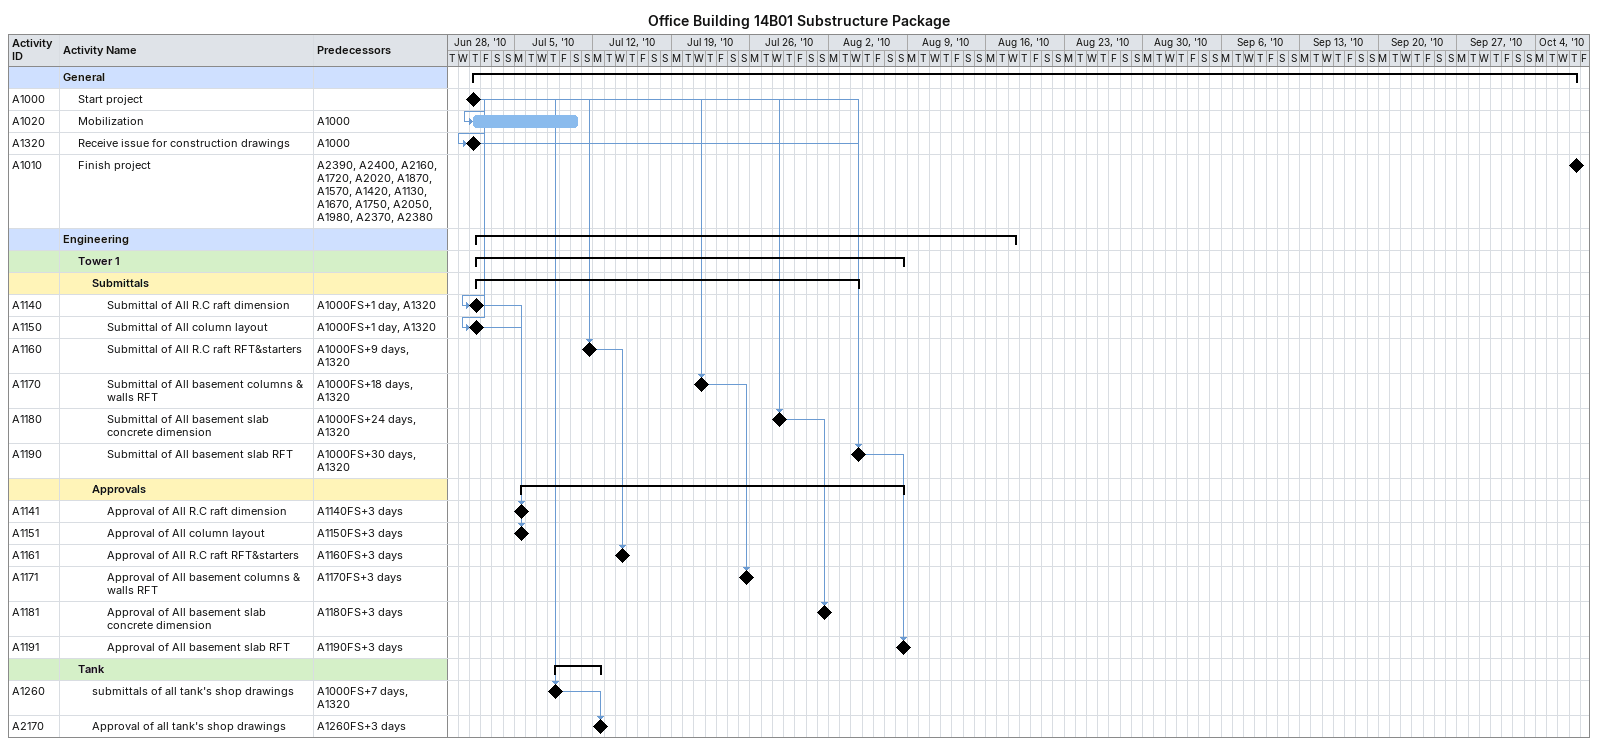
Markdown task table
Office Building 14B01 Substructure Package

| ID | Level | Task | Start | Finish | Predecessors |
|---|---|---|---|---|---|
|  | 1 | **General** | 2010-07-01 | 2010-10-07 |  |
| A1000 | 2 | Start project (milestone) | 2010-07-01 | 2010-07-01 |  |
| A1020 | 2 | Mobilization | 2010-07-01 | 2010-07-10 | A1000 |
| A1320 | 2 | Receive issue for construction drawings (milestone) | 2010-07-01 | 2010-07-01 | A1000 |
| A1010 | 2 | Finish project (milestone) | 2010-10-07 | 2010-10-07 | A2390, A2400, A2160, A1720, A2020, A1870, A1570, A1420, A1130, A1670, A1750, A2050, A1980, A2370, A2380 |
|  | 1 | **Engineering** | 2010-07-01 | 2010-08-18 |  |
|  | 2 | **Tower 1** | 2010-07-01 | 2010-08-08 |  |
|  | 3 | **Submittals** | 2010-07-01 | 2010-08-04 |  |
| A1140 | 4 | Submittal of All R.C raft dimension (milestone) | 2010-07-01 | 2010-07-01 | A1000FS+1d, A1320 |
| A1150 | 4 | Submittal of All column layout (milestone) | 2010-07-01 | 2010-07-01 | A1000FS+1d, A1320 |
| A1160 | 4 | Submittal of All R.C raft RFT&starters (milestone) | 2010-07-11 | 2010-07-11 | A1000FS+9d, A1320 |
| A1170 | 4 | Submittal of All basement columns & walls RFT (milestone) | 2010-07-21 | 2010-07-21 | A1000FS+18d, A1320 |
| A1180 | 4 | Submittal of All basement slab concrete dimension (milestone) | 2010-07-28 | 2010-07-28 | A1000FS+24d, A1320 |
| A1190 | 4 | Submittal of All basement slab RFT (milestone) | 2010-08-04 | 2010-08-04 | A1000FS+30d, A1320 |
|  | 3 | **Approvals** | 2010-07-05 | 2010-08-08 |  |
| A1141 | 4 | Approval of All R.C raft dimension (milestone) | 2010-07-05 | 2010-07-05 | A1140FS+3d |
| A1151 | 4 | Approval of All column layout (milestone) | 2010-07-05 | 2010-07-05 | A1150FS+3d |
| A1161 | 4 | Approval of All R.C raft RFT&starters (milestone) | 2010-07-14 | 2010-07-14 | A1160FS+3d |
| A1171 | 4 | Approval of All basement columns & walls RFT (milestone) | 2010-07-25 | 2010-07-25 | A1170FS+3d |
| A1181 | 4 | Approval of All basement slab concrete dimension (milestone) | 2010-08-01 | 2010-08-01 | A1180FS+3d |
| A1191 | 4 | Approval of All basement slab RFT (milestone) | 2010-08-08 | 2010-08-08 | A1190FS+3d |
|  | 2 | **Tank** | 2010-07-08 | 2010-07-12 |  |
| A1260 | 3 | submittals of all tank's shop drawings (milestone) | 2010-07-08 | 2010-07-08 | A1000FS+7d, A1320 |
| A2170 | 3 | Approval of all tank's shop drawings (milestone) | 2010-07-12 | 2010-07-12 | A1260FS+3d |
